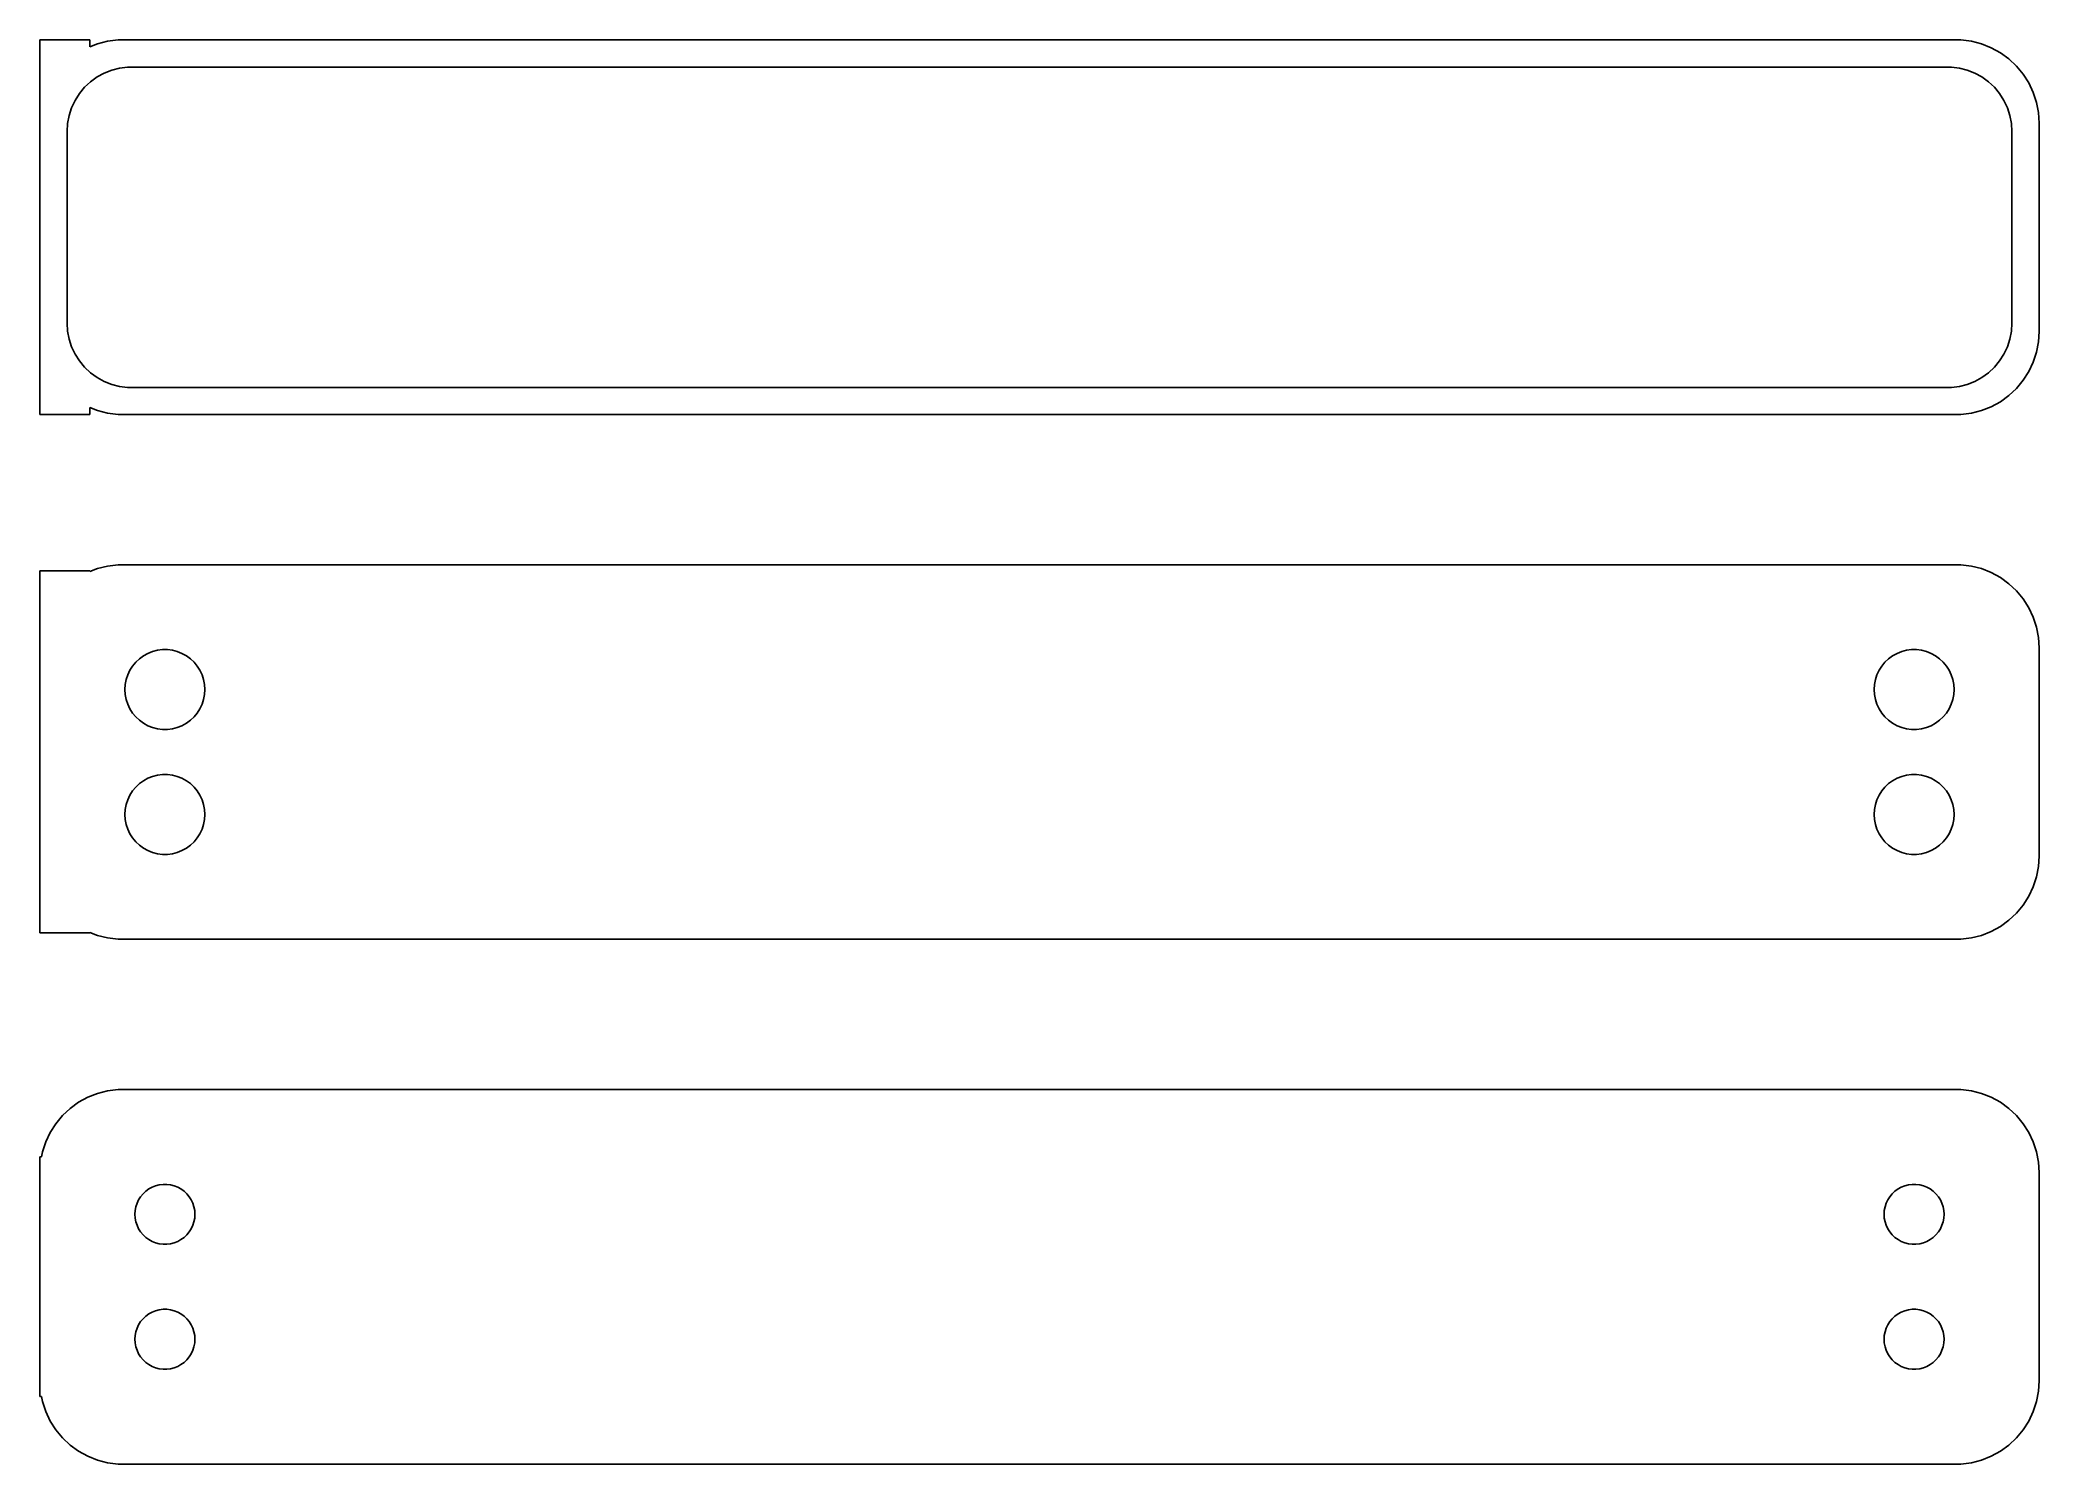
# Model space of a CAD drawing. Header units: metres. Extents: x -60 to 60, y 52 to 137.
import ezdxf

# ---------------------------------------------------------------- set-up
doc = ezdxf.new("R2010")
doc.units = ezdxf.units.M

msp = doc.modelspace()

# ---------------------------------------------------------------- linework, layer by layer
for p, q in [((-57, 137.24), (-60, 137.24)), ((-60, 137.24), (-60, 114.76)), ((-57, 136.825), (-57, 137.24)), ((-56.5451, 137.005), (-57, 136.825)), ((-55.9369, 137.161), (-56.5451, 137.005)), ((-55.3139, 137.24), (-55.9369, 137.161)), ((55.3139, 137.24), (-55.3139, 137.24)), ((55.9369, 137.161), (55.3139, 137.24)), ((56.5451, 137.005), (55.9369, 137.161)), ((57.1289, 136.774), (56.5451, 137.005)), ((-55.2256, 135.554), (-54.7432, 135.615)), ((-54.7432, 135.615), (54.7432, 135.615)), ((54.7432, 135.615), (55.2256, 135.554)), ((57.6791, 136.472), (57.1289, 136.774)), ((58.1871, 136.103), (57.6791, 136.472)), ((58.6448, 135.673), (58.1871, 136.103)), ((59.0451, 135.189), (58.6448, 135.673)), ((-57.633, 134.026), (-57.323, 134.401)), ((-57.323, 134.401), (-56.9685, 134.734)), ((-56.9685, 134.734), (-56.5751, 135.02)), ((-56.5751, 135.02), (-56.1489, 135.254)), ((-56.1489, 135.254), (-55.6967, 135.433)), ((-55.6967, 135.433), (-55.2256, 135.554)), ((55.2256, 135.554), (55.6967, 135.433)), ((55.6967, 135.433), (56.1489, 135.254)), ((56.1489, 135.254), (56.5751, 135.02)), ((56.5751, 135.02), (56.9685, 134.734)), ((56.9685, 134.734), (57.323, 134.401)), ((57.323, 134.401), (57.633, 134.026)), ((59.3815, 134.659), (59.0451, 135.189)), ((59.6489, 134.091), (59.3815, 134.659)), ((-58.1007, 133.176), (-57.8936, 133.616)), ((-57.8936, 133.616), (-57.633, 134.026)), ((57.633, 134.026), (57.8936, 133.616)), ((57.8936, 133.616), (58.1007, 133.176)), ((59.8429, 133.493), (59.6489, 134.091)), ((59.9606, 132.877), (59.8429, 133.493)), ((-58.3726, 131.75), (-58.3421, 132.235)), ((-58.3421, 132.235), (-58.251, 132.713)), ((-58.251, 132.713), (-58.1007, 133.176)), ((58.1007, 133.176), (58.251, 132.713)), ((58.251, 132.713), (58.3421, 132.235)), ((58.3421, 132.235), (58.3726, 131.75)), ((60, 132.25), (59.9606, 132.877)), ((60, 119.75), (60, 132.25)), ((-58.3726, 120.25), (-58.3726, 131.75)), ((58.3726, 131.75), (58.3726, 120.25)), ((-58.3421, 119.765), (-58.3726, 120.25)), ((58.3726, 120.25), (58.3421, 119.765)), ((-58.251, 119.287), (-58.3421, 119.765)), ((-58.1007, 118.824), (-58.251, 119.287)), ((-57.8936, 118.384), (-58.1007, 118.824)), ((58.1007, 118.824), (57.8936, 118.384)), ((58.251, 119.287), (58.1007, 118.824)), ((58.3421, 119.765), (58.251, 119.287)), ((59.8429, 118.507), (59.9606, 119.123)), ((59.9606, 119.123), (60, 119.75)), ((-57.633, 117.974), (-57.8936, 118.384)), ((-57.323, 117.599), (-57.633, 117.974)), ((57.633, 117.974), (57.323, 117.599)), ((57.8936, 118.384), (57.633, 117.974)), ((59.3815, 117.341), (59.6489, 117.909)), ((59.6489, 117.909), (59.8429, 118.507)), ((-56.9685, 117.266), (-57.323, 117.599)), ((-56.5751, 116.98), (-56.9685, 117.266)), ((-56.1489, 116.746), (-56.5751, 116.98)), ((-55.6967, 116.567), (-56.1489, 116.746)), ((-55.2256, 116.446), (-55.6967, 116.567)), ((-54.7432, 116.385), (-55.2256, 116.446)), ((55.2256, 116.446), (54.7432, 116.385)), ((55.6967, 116.567), (55.2256, 116.446)), ((56.1489, 116.746), (55.6967, 116.567)), ((56.5751, 116.98), (56.1489, 116.746)), ((56.9685, 117.266), (56.5751, 116.98)), ((57.323, 117.599), (56.9685, 117.266)), ((58.6448, 116.327), (59.0451, 116.811)), ((59.0451, 116.811), (59.3815, 117.341)), ((54.7432, 116.385), (-54.7432, 116.385)), ((56.5451, 114.995), (57.1289, 115.226)), ((57.1289, 115.226), (57.6791, 115.528)), ((57.6791, 115.528), (58.1871, 115.897)), ((58.1871, 115.897), (58.6448, 116.327)), ((-60, 114.76), (-57, 114.76)), ((-57, 115.175), (-56.5451, 114.995)), ((-57, 114.76), (-57, 115.175)), ((-56.5451, 114.995), (-55.9369, 114.839)), ((-55.9369, 114.839), (-55.3139, 114.76)), ((-55.3139, 114.76), (55.3139, 114.76)), ((55.3139, 114.76), (55.9369, 114.839)), ((55.9369, 114.839), (56.5451, 114.995)), ((-55.9369, 105.661), (-56.5451, 105.505)), ((-55.3139, 105.74), (-55.9369, 105.661)), ((55.3139, 105.74), (-55.3139, 105.74)), ((55.9369, 105.661), (55.3139, 105.74)), ((56.5451, 105.505), (55.9369, 105.661)), ((-57, 105.365), (-60, 105.365)), ((-60, 105.365), (-60, 83.6352)), ((-56.5451, 105.505), (-57, 105.325)), ((-57, 105.325), (-57, 105.365)), ((57.1289, 105.274), (56.5451, 105.505)), ((57.6791, 104.972), (57.1289, 105.274)), ((58.1871, 104.603), (57.6791, 104.972)), ((58.6448, 104.173), (58.1871, 104.603)), ((59.0451, 103.689), (58.6448, 104.173)), ((59.3815, 103.159), (59.0451, 103.689)), ((59.6489, 102.591), (59.3815, 103.159)), ((59.8429, 101.993), (59.6489, 102.591)), ((59.9606, 101.377), (59.8429, 101.993)), ((60, 100.75), (59.9606, 101.377)), ((-54.6031, 99.4062), (-54.4416, 99.6607)), ((-54.4416, 99.6607), (-54.2495, 99.8929)), ((-54.2495, 99.8929), (-54.0298, 100.099)), ((-54.0298, 100.099), (-53.786, 100.276)), ((-53.786, 100.276), (-53.5219, 100.422)), ((-53.5219, 100.422), (-53.2416, 100.533)), ((-53.2416, 100.533), (-52.9497, 100.607)), ((-52.9497, 100.607), (-52.6507, 100.645)), ((-52.6507, 100.645), (-52.3493, 100.645)), ((-52.3493, 100.645), (-52.0503, 100.607)), ((-52.0503, 100.607), (-51.7584, 100.533)), ((-51.7584, 100.533), (-51.4781, 100.422)), ((-51.4781, 100.422), (-51.214, 100.276)), ((-51.214, 100.276), (-50.9702, 100.099)), ((-50.9702, 100.099), (-50.7505, 99.8929)), ((-50.7505, 99.8929), (-50.5583, 99.6607)), ((-50.5583, 99.6607), (-50.3969, 99.4062)), ((50.3969, 99.4062), (50.5583, 99.6607)), ((50.5583, 99.6607), (50.7505, 99.8929)), ((50.7505, 99.8929), (50.9702, 100.099)), ((50.9702, 100.099), (51.214, 100.276)), ((51.214, 100.276), (51.4781, 100.422)), ((51.4781, 100.422), (51.7584, 100.533)), ((51.7584, 100.533), (52.0503, 100.607)), ((52.0503, 100.607), (52.3493, 100.645)), ((52.3493, 100.645), (52.6507, 100.645)), ((52.6507, 100.645), (52.9497, 100.607)), ((52.9497, 100.607), (53.2416, 100.533)), ((53.2416, 100.533), (53.5219, 100.422)), ((53.5219, 100.422), (53.786, 100.276)), ((53.786, 100.276), (54.0298, 100.099)), ((54.0298, 100.099), (54.2495, 99.8929)), ((54.2495, 99.8929), (54.4416, 99.6607)), ((54.4416, 99.6607), (54.6031, 99.4062)), ((60, 88.25), (60, 100.75)), ((-54.9, 98.25), (-54.8811, 98.5508)), ((-54.8811, 98.5508), (-54.8246, 98.8468)), ((-54.8246, 98.8468), (-54.7315, 99.1335)), ((-54.7315, 99.1335), (-54.6031, 99.4062)), ((-50.3969, 99.4062), (-50.2685, 99.1335)), ((-50.2685, 99.1335), (-50.1754, 98.8468)), ((-50.1754, 98.8468), (-50.1189, 98.5508)), ((-50.1189, 98.5508), (-50.1, 98.25)), ((50.1, 98.25), (50.1189, 98.5508)), ((50.1189, 98.5508), (50.1754, 98.8468)), ((50.1754, 98.8468), (50.2685, 99.1335)), ((50.2685, 99.1335), (50.3969, 99.4062)), ((54.6031, 99.4062), (54.7315, 99.1335)), ((54.7315, 99.1335), (54.8246, 98.8468)), ((54.8246, 98.8468), (54.8811, 98.5508)), ((54.8811, 98.5508), (54.9, 98.25)), ((-54.8811, 97.9492), (-54.9, 98.25)), ((-54.8246, 97.6531), (-54.8811, 97.9492)), ((-54.7315, 97.3665), (-54.8246, 97.6531)), ((-54.6031, 97.0938), (-54.7315, 97.3665)), ((-50.2685, 97.3665), (-50.3969, 97.0938)), ((-50.1754, 97.6531), (-50.2685, 97.3665)), ((-50.1189, 97.9492), (-50.1754, 97.6531)), ((-50.1, 98.25), (-50.1189, 97.9492)), ((50.1189, 97.9492), (50.1, 98.25)), ((50.1754, 97.6531), (50.1189, 97.9492)), ((50.2685, 97.3665), (50.1754, 97.6531)), ((50.3969, 97.0938), (50.2685, 97.3665)), ((54.7315, 97.3665), (54.6031, 97.0938)), ((54.8246, 97.6531), (54.7315, 97.3665)), ((54.8811, 97.9492), (54.8246, 97.6531)), ((54.9, 98.25), (54.8811, 97.9492)), ((-54.4416, 96.8393), (-54.6031, 97.0938)), ((-54.2495, 96.6071), (-54.4416, 96.8393)), ((-54.0298, 96.4008), (-54.2495, 96.6071)), ((-53.786, 96.2236), (-54.0298, 96.4008)), ((-53.5219, 96.0784), (-53.786, 96.2236)), ((-53.2416, 95.9675), (-53.5219, 96.0784)), ((-51.4781, 96.0784), (-51.7584, 95.9675)), ((-51.214, 96.2236), (-51.4781, 96.0784)), ((-50.9702, 96.4008), (-51.214, 96.2236)), ((-50.7505, 96.6071), (-50.9702, 96.4008)), ((-50.5583, 96.8393), (-50.7505, 96.6071)), ((-50.3969, 97.0938), (-50.5583, 96.8393)), ((50.5583, 96.8393), (50.3969, 97.0938)), ((50.7505, 96.6071), (50.5583, 96.8393)), ((50.9702, 96.4008), (50.7505, 96.6071)), ((51.214, 96.2236), (50.9702, 96.4008)), ((51.4781, 96.0784), (51.214, 96.2236)), ((51.7584, 95.9675), (51.4781, 96.0784)), ((53.5219, 96.0784), (53.2416, 95.9675)), ((53.786, 96.2236), (53.5219, 96.0784)), ((54.0298, 96.4008), (53.786, 96.2236)), ((54.2495, 96.6071), (54.0298, 96.4008)), ((54.4416, 96.8393), (54.2495, 96.6071)), ((54.6031, 97.0938), (54.4416, 96.8393)), ((-52.9497, 95.8925), (-53.2416, 95.9675)), ((-52.6507, 95.8547), (-52.9497, 95.8925)), ((-52.3493, 95.8547), (-52.6507, 95.8547)), ((-52.0503, 95.8925), (-52.3493, 95.8547)), ((-51.7584, 95.9675), (-52.0503, 95.8925)), ((52.0503, 95.8925), (51.7584, 95.9675)), ((52.3493, 95.8547), (52.0503, 95.8925)), ((52.6507, 95.8547), (52.3493, 95.8547)), ((52.9497, 95.8925), (52.6507, 95.8547)), ((53.2416, 95.9675), (52.9497, 95.8925)), ((-54.2495, 92.3929), (-54.0298, 92.5992)), ((-54.0298, 92.5992), (-53.786, 92.7764)), ((-53.786, 92.7764), (-53.5219, 92.9216)), ((-53.5219, 92.9216), (-53.2416, 93.0325)), ((-53.2416, 93.0325), (-52.9497, 93.1075)), ((-52.9497, 93.1075), (-52.6507, 93.1453)), ((-52.6507, 93.1453), (-52.3493, 93.1453)), ((-52.3493, 93.1453), (-52.0503, 93.1075)), ((-52.0503, 93.1075), (-51.7584, 93.0325)), ((-51.7584, 93.0325), (-51.4781, 92.9216)), ((-51.4781, 92.9216), (-51.214, 92.7764)), ((-51.214, 92.7764), (-50.9702, 92.5992)), ((-50.9702, 92.5992), (-50.7505, 92.3929)), ((50.7505, 92.3929), (50.9702, 92.5992)), ((50.9702, 92.5992), (51.214, 92.7764)), ((51.214, 92.7764), (51.4781, 92.9216)), ((51.4781, 92.9216), (51.7584, 93.0325)), ((51.7584, 93.0325), (52.0503, 93.1075)), ((52.0503, 93.1075), (52.3493, 93.1453)), ((52.3493, 93.1453), (52.6507, 93.1453)), ((52.6507, 93.1453), (52.9497, 93.1075)), ((52.9497, 93.1075), (53.2416, 93.0325)), ((53.2416, 93.0325), (53.5219, 92.9216)), ((53.5219, 92.9216), (53.786, 92.7764)), ((53.786, 92.7764), (54.0298, 92.5992)), ((54.0298, 92.5992), (54.2495, 92.3929)), ((-54.8811, 91.0508), (-54.8246, 91.3469)), ((-54.8246, 91.3469), (-54.7315, 91.6335)), ((-54.7315, 91.6335), (-54.6031, 91.9062)), ((-54.6031, 91.9062), (-54.4416, 92.1607)), ((-54.4416, 92.1607), (-54.2495, 92.3929)), ((-50.7505, 92.3929), (-50.5583, 92.1607)), ((-50.5583, 92.1607), (-50.3969, 91.9062)), ((-50.3969, 91.9062), (-50.2685, 91.6335)), ((-50.2685, 91.6335), (-50.1754, 91.3469)), ((-50.1754, 91.3469), (-50.1189, 91.0508)), ((50.1189, 91.0508), (50.1754, 91.3469)), ((50.1754, 91.3469), (50.2685, 91.6335)), ((50.2685, 91.6335), (50.3969, 91.9062)), ((50.3969, 91.9062), (50.5583, 92.1607)), ((50.5583, 92.1607), (50.7505, 92.3929)), ((54.2495, 92.3929), (54.4416, 92.1607)), ((54.4416, 92.1607), (54.6031, 91.9062)), ((54.6031, 91.9062), (54.7315, 91.6335)), ((54.7315, 91.6335), (54.8246, 91.3469)), ((54.8246, 91.3469), (54.8811, 91.0508)), ((-54.9, 90.75), (-54.8811, 91.0508)), ((-54.8811, 90.4492), (-54.9, 90.75)), ((-54.8246, 90.1532), (-54.8811, 90.4492)), ((-54.7315, 89.8665), (-54.8246, 90.1532)), ((-50.1754, 90.1532), (-50.2685, 89.8665)), ((-50.1189, 90.4492), (-50.1754, 90.1532)), ((-50.1189, 91.0508), (-50.1, 90.75)), ((-50.1, 90.75), (-50.1189, 90.4492)), ((50.1, 90.75), (50.1189, 91.0508)), ((50.1189, 90.4492), (50.1, 90.75)), ((50.1754, 90.1532), (50.1189, 90.4492)), ((50.2685, 89.8665), (50.1754, 90.1532)), ((54.8246, 90.1532), (54.7315, 89.8665)), ((54.8811, 90.4492), (54.8246, 90.1532)), ((54.8811, 91.0508), (54.9, 90.75)), ((54.9, 90.75), (54.8811, 90.4492)), ((-54.6031, 89.5938), (-54.7315, 89.8665)), ((-54.4416, 89.3393), (-54.6031, 89.5938)), ((-54.2495, 89.1071), (-54.4416, 89.3393)), ((-54.0298, 88.9008), (-54.2495, 89.1071)), ((-53.786, 88.7236), (-54.0298, 88.9008)), ((-50.9702, 88.9008), (-51.214, 88.7236)), ((-50.7505, 89.1071), (-50.9702, 88.9008)), ((-50.5583, 89.3393), (-50.7505, 89.1071)), ((-50.3969, 89.5938), (-50.5583, 89.3393)), ((-50.2685, 89.8665), (-50.3969, 89.5938)), ((50.3969, 89.5938), (50.2685, 89.8665)), ((50.5583, 89.3393), (50.3969, 89.5938)), ((50.7505, 89.1071), (50.5583, 89.3393)), ((50.9702, 88.9008), (50.7505, 89.1071)), ((51.214, 88.7236), (50.9702, 88.9008)), ((54.0298, 88.9008), (53.786, 88.7236)), ((54.2495, 89.1071), (54.0298, 88.9008)), ((54.4416, 89.3393), (54.2495, 89.1071)), ((54.6031, 89.5938), (54.4416, 89.3393)), ((54.7315, 89.8665), (54.6031, 89.5938)), ((-53.5219, 88.5784), (-53.786, 88.7236)), ((-53.2416, 88.4675), (-53.5219, 88.5784)), ((-52.9497, 88.3925), (-53.2416, 88.4675)), ((-52.6507, 88.3547), (-52.9497, 88.3925)), ((-52.3493, 88.3547), (-52.6507, 88.3547)), ((-52.0503, 88.3925), (-52.3493, 88.3547)), ((-51.7584, 88.4675), (-52.0503, 88.3925)), ((-51.4781, 88.5784), (-51.7584, 88.4675)), ((-51.214, 88.7236), (-51.4781, 88.5784)), ((51.4781, 88.5784), (51.214, 88.7236)), ((51.7584, 88.4675), (51.4781, 88.5784)), ((52.0503, 88.3925), (51.7584, 88.4675)), ((52.3493, 88.3547), (52.0503, 88.3925)), ((52.6507, 88.3547), (52.3493, 88.3547)), ((52.9497, 88.3925), (52.6507, 88.3547)), ((53.2416, 88.4675), (52.9497, 88.3925)), ((53.5219, 88.5784), (53.2416, 88.4675)), ((53.786, 88.7236), (53.5219, 88.5784)), ((59.8429, 87.0066), (59.9606, 87.6233)), ((59.9606, 87.6233), (60, 88.25)), ((59.3815, 85.8412), (59.6489, 86.4094)), ((59.6489, 86.4094), (59.8429, 87.0066)), ((58.6448, 84.8273), (59.0451, 85.3111)), ((59.0451, 85.3111), (59.3815, 85.8412)), ((57.1289, 83.7259), (57.6791, 84.0284)), ((57.6791, 84.0284), (58.1871, 84.3974)), ((58.1871, 84.3974), (58.6448, 84.8273)), ((-60, 83.6352), (-57, 83.6352)), ((-57, 83.6352), (-57, 83.6748)), ((-57, 83.6748), (-56.5451, 83.4947)), ((-56.5451, 83.4947), (-55.9369, 83.3386)), ((-55.9369, 83.3386), (-55.3139, 83.2599)), ((-55.3139, 83.2599), (55.3139, 83.2599)), ((55.3139, 83.2599), (55.9369, 83.3386)), ((55.9369, 83.3386), (56.5451, 83.4947)), ((56.5451, 83.4947), (57.1289, 83.7259)), ((-57.6791, 73.4716), (-58.1871, 73.1026)), ((-57.1289, 73.7741), (-57.6791, 73.4716)), ((-56.5451, 74.0053), (-57.1289, 73.7741)), ((-55.9369, 74.1614), (-56.5451, 74.0053)), ((-55.3139, 74.2401), (-55.9369, 74.1614)), ((55.3139, 74.2401), (-55.3139, 74.2401)), ((55.9369, 74.1614), (55.3139, 74.2401)), ((56.5451, 74.0053), (55.9369, 74.1614)), ((57.1289, 73.7741), (56.5451, 74.0053)), ((57.6791, 73.4716), (57.1289, 73.7741)), ((58.1871, 73.1026), (57.6791, 73.4716)), ((-59.0451, 72.1889), (-59.3815, 71.6588)), ((-58.6448, 72.6727), (-59.0451, 72.1889)), ((-58.1871, 73.1026), (-58.6448, 72.6727)), ((58.6448, 72.6727), (58.1871, 73.1026)), ((59.0451, 72.1889), (58.6448, 72.6727)), ((59.3815, 71.6588), (59.0451, 72.1889)), ((-59.6489, 71.0906), (-59.8429, 70.4934)), ((-59.3815, 71.6588), (-59.6489, 71.0906)), ((59.6489, 71.0906), (59.3815, 71.6588)), ((59.8429, 70.4934), (59.6489, 71.0906)), ((-59.9, 70.1942), (-60, 70.1942)), ((-60, 70.1942), (-60, 55.8058)), ((-59.8429, 70.4934), (-59.9, 70.1942)), ((59.9606, 69.8767), (59.8429, 70.4934)), ((60, 69.25), (59.9606, 69.8767)), ((-53.2664, 68.3787), (-53.0562, 68.4619)), ((-53.0562, 68.4619), (-52.8373, 68.5181)), ((-52.8373, 68.5181), (-52.613, 68.5464)), ((-52.613, 68.5464), (-52.387, 68.5464)), ((-52.387, 68.5464), (-52.1627, 68.5181)), ((-52.1627, 68.5181), (-51.9438, 68.4619)), ((-51.9438, 68.4619), (-51.7336, 68.3787)), ((51.7336, 68.3787), (51.9438, 68.4619)), ((51.9438, 68.4619), (52.1627, 68.5181)), ((52.1627, 68.5181), (52.387, 68.5464)), ((52.387, 68.5464), (52.613, 68.5464)), ((52.613, 68.5464), (52.8373, 68.5181)), ((52.8373, 68.5181), (53.0562, 68.4619)), ((53.0562, 68.4619), (53.2664, 68.3787)), ((60, 56.75), (60, 69.25)), ((-54.2434, 67.1976), (-54.1736, 67.4126)), ((-54.1736, 67.4126), (-54.0773, 67.6171)), ((-54.0773, 67.6171), (-53.9562, 67.808)), ((-53.9562, 67.808), (-53.8121, 67.9822)), ((-53.8121, 67.9822), (-53.6474, 68.1369)), ((-53.6474, 68.1369), (-53.4645, 68.2698)), ((-53.4645, 68.2698), (-53.2664, 68.3787)), ((-51.7336, 68.3787), (-51.5355, 68.2698)), ((-51.5355, 68.2698), (-51.3526, 68.1369)), ((-51.3526, 68.1369), (-51.1879, 67.9822)), ((-51.1879, 67.9822), (-51.0438, 67.808)), ((-51.0438, 67.808), (-50.9226, 67.6171)), ((-50.9226, 67.6171), (-50.8264, 67.4126)), ((-50.8264, 67.4126), (-50.7565, 67.1976)), ((50.7565, 67.1976), (50.8264, 67.4126)), ((50.8264, 67.4126), (50.9226, 67.6171)), ((50.9226, 67.6171), (51.0438, 67.808)), ((51.0438, 67.808), (51.1879, 67.9822)), ((51.1879, 67.9822), (51.3526, 68.1369)), ((51.3526, 68.1369), (51.5355, 68.2698)), ((51.5355, 68.2698), (51.7336, 68.3787)), ((53.2664, 68.3787), (53.4645, 68.2698)), ((53.4645, 68.2698), (53.6474, 68.1369)), ((53.6474, 68.1369), (53.8121, 67.9822)), ((53.8121, 67.9822), (53.9562, 67.808)), ((53.9562, 67.808), (54.0773, 67.6171)), ((54.0773, 67.6171), (54.1736, 67.4126)), ((54.1736, 67.4126), (54.2434, 67.1976)), ((-54.3, 66.75), (-54.2858, 66.9756)), ((-54.2858, 66.5244), (-54.3, 66.75)), ((-54.2858, 66.9756), (-54.2434, 67.1976)), ((-54.2434, 66.3024), (-54.2858, 66.5244)), ((-54.1736, 66.0874), (-54.2434, 66.3024)), ((-54.0773, 65.8828), (-54.1736, 66.0874)), ((-50.8264, 66.0874), (-50.9226, 65.8828)), ((-50.7565, 66.3024), (-50.8264, 66.0874)), ((-50.7565, 67.1976), (-50.7142, 66.9756)), ((-50.7142, 66.5244), (-50.7565, 66.3024)), ((-50.7142, 66.9756), (-50.7, 66.75)), ((-50.7, 66.75), (-50.7142, 66.5244)), ((50.7, 66.75), (50.7142, 66.9756)), ((50.7142, 66.5244), (50.7, 66.75)), ((50.7142, 66.9756), (50.7565, 67.1976)), ((50.7565, 66.3024), (50.7142, 66.5244)), ((50.8264, 66.0874), (50.7565, 66.3024)), ((50.9226, 65.8828), (50.8264, 66.0874)), ((54.1736, 66.0874), (54.0773, 65.8828)), ((54.2434, 66.3024), (54.1736, 66.0874)), ((54.2434, 67.1976), (54.2858, 66.9756)), ((54.2858, 66.5244), (54.2434, 66.3024)), ((54.2858, 66.9756), (54.3, 66.75)), ((54.3, 66.75), (54.2858, 66.5244)), ((-53.9562, 65.692), (-54.0773, 65.8828)), ((-53.8121, 65.5178), (-53.9562, 65.692)), ((-53.6474, 65.3631), (-53.8121, 65.5178)), ((-53.4645, 65.2302), (-53.6474, 65.3631)), ((-53.2664, 65.1213), (-53.4645, 65.2302)), ((-53.0562, 65.0381), (-53.2664, 65.1213)), ((-52.8373, 64.9819), (-53.0562, 65.0381)), ((-52.613, 64.9536), (-52.8373, 64.9819)), ((-52.387, 64.9536), (-52.613, 64.9536)), ((-52.1627, 64.9819), (-52.387, 64.9536)), ((-51.9438, 65.0381), (-52.1627, 64.9819)), ((-51.7336, 65.1213), (-51.9438, 65.0381)), ((-51.5355, 65.2302), (-51.7336, 65.1213)), ((-51.3526, 65.3631), (-51.5355, 65.2302)), ((-51.1879, 65.5178), (-51.3526, 65.3631)), ((-51.0438, 65.692), (-51.1879, 65.5178)), ((-50.9226, 65.8828), (-51.0438, 65.692)), ((51.0438, 65.692), (50.9226, 65.8828)), ((51.1879, 65.5178), (51.0438, 65.692)), ((51.3526, 65.3631), (51.1879, 65.5178)), ((51.5355, 65.2302), (51.3526, 65.3631)), ((51.7336, 65.1213), (51.5355, 65.2302)), ((51.9438, 65.0381), (51.7336, 65.1213)), ((52.1627, 64.9819), (51.9438, 65.0381)), ((52.387, 64.9536), (52.1627, 64.9819)), ((52.613, 64.9536), (52.387, 64.9536)), ((52.8373, 64.9819), (52.613, 64.9536)), ((53.0562, 65.0381), (52.8373, 64.9819)), ((53.2664, 65.1213), (53.0562, 65.0381)), ((53.4645, 65.2302), (53.2664, 65.1213)), ((53.6474, 65.3631), (53.4645, 65.2302)), ((53.8121, 65.5178), (53.6474, 65.3631)), ((53.9562, 65.692), (53.8121, 65.5178)), ((54.0773, 65.8828), (53.9562, 65.692)), ((-54.1736, 59.9126), (-54.0773, 60.1172)), ((-54.0773, 60.1172), (-53.9562, 60.308)), ((-53.9562, 60.308), (-53.8121, 60.4822)), ((-53.8121, 60.4822), (-53.6474, 60.6369)), ((-53.6474, 60.6369), (-53.4645, 60.7698)), ((-53.4645, 60.7698), (-53.2664, 60.8787)), ((-53.2664, 60.8787), (-53.0562, 60.9619)), ((-53.0562, 60.9619), (-52.8373, 61.0181)), ((-52.8373, 61.0181), (-52.613, 61.0464)), ((-52.613, 61.0464), (-52.387, 61.0464)), ((-52.387, 61.0464), (-52.1627, 61.0181)), ((-52.1627, 61.0181), (-51.9438, 60.9619)), ((-51.9438, 60.9619), (-51.7336, 60.8787)), ((-51.7336, 60.8787), (-51.5355, 60.7698)), ((-51.5355, 60.7698), (-51.3526, 60.6369)), ((-51.3526, 60.6369), (-51.1879, 60.4822)), ((-51.1879, 60.4822), (-51.0438, 60.308)), ((-51.0438, 60.308), (-50.9226, 60.1172)), ((-50.9226, 60.1172), (-50.8264, 59.9126)), ((50.8264, 59.9126), (50.9226, 60.1172)), ((50.9226, 60.1172), (51.0438, 60.308)), ((51.0438, 60.308), (51.1879, 60.4822)), ((51.1879, 60.4822), (51.3526, 60.6369)), ((51.3526, 60.6369), (51.5355, 60.7698)), ((51.5355, 60.7698), (51.7336, 60.8787)), ((51.7336, 60.8787), (51.9438, 60.9619)), ((51.9438, 60.9619), (52.1627, 61.0181)), ((52.1627, 61.0181), (52.387, 61.0464)), ((52.387, 61.0464), (52.613, 61.0464)), ((52.613, 61.0464), (52.8373, 61.0181)), ((52.8373, 61.0181), (53.0562, 60.9619)), ((53.0562, 60.9619), (53.2664, 60.8787)), ((53.2664, 60.8787), (53.4645, 60.7698)), ((53.4645, 60.7698), (53.6474, 60.6369)), ((53.6474, 60.6369), (53.8121, 60.4822)), ((53.8121, 60.4822), (53.9562, 60.308)), ((53.9562, 60.308), (54.0773, 60.1172)), ((54.0773, 60.1172), (54.1736, 59.9126)), ((-54.3, 59.25), (-54.2858, 59.4756)), ((-54.2858, 59.0244), (-54.3, 59.25)), ((-54.2858, 59.4756), (-54.2434, 59.6976)), ((-54.2434, 58.8024), (-54.2858, 59.0244)), ((-54.2434, 59.6976), (-54.1736, 59.9126)), ((-54.1736, 58.5874), (-54.2434, 58.8024)), ((-50.8264, 59.9126), (-50.7565, 59.6976)), ((-50.7565, 58.8024), (-50.8264, 58.5874)), ((-50.7565, 59.6976), (-50.7142, 59.4756)), ((-50.7142, 59.0244), (-50.7565, 58.8024)), ((-50.7142, 59.4756), (-50.7, 59.25)), ((-50.7, 59.25), (-50.7142, 59.0244)), ((50.7, 59.25), (50.7142, 59.4756)), ((50.7142, 59.0244), (50.7, 59.25)), ((50.7142, 59.4756), (50.7565, 59.6976)), ((50.7565, 58.8024), (50.7142, 59.0244)), ((50.7565, 59.6976), (50.8264, 59.9126)), ((50.8264, 58.5874), (50.7565, 58.8024)), ((54.1736, 59.9126), (54.2434, 59.6976)), ((54.2434, 58.8024), (54.1736, 58.5874)), ((54.2434, 59.6976), (54.2858, 59.4756)), ((54.2858, 59.0244), (54.2434, 58.8024)), ((54.2858, 59.4756), (54.3, 59.25)), ((54.3, 59.25), (54.2858, 59.0244)), ((-54.0773, 58.3829), (-54.1736, 58.5874)), ((-53.9562, 58.192), (-54.0773, 58.3829)), ((-53.8121, 58.0178), (-53.9562, 58.192)), ((-53.6474, 57.8631), (-53.8121, 58.0178)), ((-53.4645, 57.7302), (-53.6474, 57.8631)), ((-53.2664, 57.6213), (-53.4645, 57.7302)), ((-53.0562, 57.5381), (-53.2664, 57.6213)), ((-51.7336, 57.6213), (-51.9438, 57.5381)), ((-51.5355, 57.7302), (-51.7336, 57.6213)), ((-51.3526, 57.8631), (-51.5355, 57.7302)), ((-51.1879, 58.0178), (-51.3526, 57.8631)), ((-51.0438, 58.192), (-51.1879, 58.0178)), ((-50.9226, 58.3829), (-51.0438, 58.192)), ((-50.8264, 58.5874), (-50.9226, 58.3829)), ((50.9226, 58.3829), (50.8264, 58.5874)), ((51.0438, 58.192), (50.9226, 58.3829)), ((51.1879, 58.0178), (51.0438, 58.192)), ((51.3526, 57.8631), (51.1879, 58.0178)), ((51.5355, 57.7302), (51.3526, 57.8631)), ((51.7336, 57.6213), (51.5355, 57.7302)), ((51.9438, 57.5381), (51.7336, 57.6213)), ((53.2664, 57.6213), (53.0562, 57.5381)), ((53.4645, 57.7302), (53.2664, 57.6213)), ((53.6474, 57.8631), (53.4645, 57.7302)), ((53.8121, 58.0178), (53.6474, 57.8631)), ((53.9562, 58.192), (53.8121, 58.0178)), ((54.0773, 58.3829), (53.9562, 58.192)), ((54.1736, 58.5874), (54.0773, 58.3829)), ((-52.8373, 57.4819), (-53.0562, 57.5381)), ((-52.613, 57.4536), (-52.8373, 57.4819)), ((-52.387, 57.4536), (-52.613, 57.4536)), ((-52.1627, 57.4819), (-52.387, 57.4536)), ((-51.9438, 57.5381), (-52.1627, 57.4819)), ((52.1627, 57.4819), (51.9438, 57.5381)), ((52.387, 57.4536), (52.1627, 57.4819)), ((52.613, 57.4536), (52.387, 57.4536)), ((52.8373, 57.4819), (52.613, 57.4536)), ((53.0562, 57.5381), (52.8373, 57.4819)), ((59.9606, 56.1233), (60, 56.75)), ((-60, 55.8058), (-59.9, 55.8058)), ((-59.9, 55.8058), (-59.8429, 55.5066)), ((-59.8429, 55.5066), (-59.6489, 54.9094)), ((59.6489, 54.9094), (59.8429, 55.5066)), ((59.8429, 55.5066), (59.9606, 56.1233)), ((-59.6489, 54.9094), (-59.3815, 54.3412)), ((-59.3815, 54.3412), (-59.0451, 53.8111)), ((59.0451, 53.8111), (59.3815, 54.3412)), ((59.3815, 54.3412), (59.6489, 54.9094)), ((-59.0451, 53.8111), (-58.6448, 53.3273)), ((-58.6448, 53.3273), (-58.1871, 52.8974)), ((-58.1871, 52.8974), (-57.6791, 52.5284)), ((57.6791, 52.5284), (58.1871, 52.8974)), ((58.1871, 52.8974), (58.6448, 53.3273)), ((58.6448, 53.3273), (59.0451, 53.8111)), ((-57.6791, 52.5284), (-57.1289, 52.2259)), ((-57.1289, 52.2259), (-56.5451, 51.9947)), ((-56.5451, 51.9947), (-55.9369, 51.8386)), ((-55.9369, 51.8386), (-55.3139, 51.7599)), ((-55.3139, 51.7599), (55.3139, 51.7599)), ((55.3139, 51.7599), (55.9369, 51.8386)), ((55.9369, 51.8386), (56.5451, 51.9947)), ((56.5451, 51.9947), (57.1289, 52.2259)), ((57.1289, 52.2259), (57.6791, 52.5284))]:
    msp.add_line(p, q)

doc.saveas('drawing.dxf')
